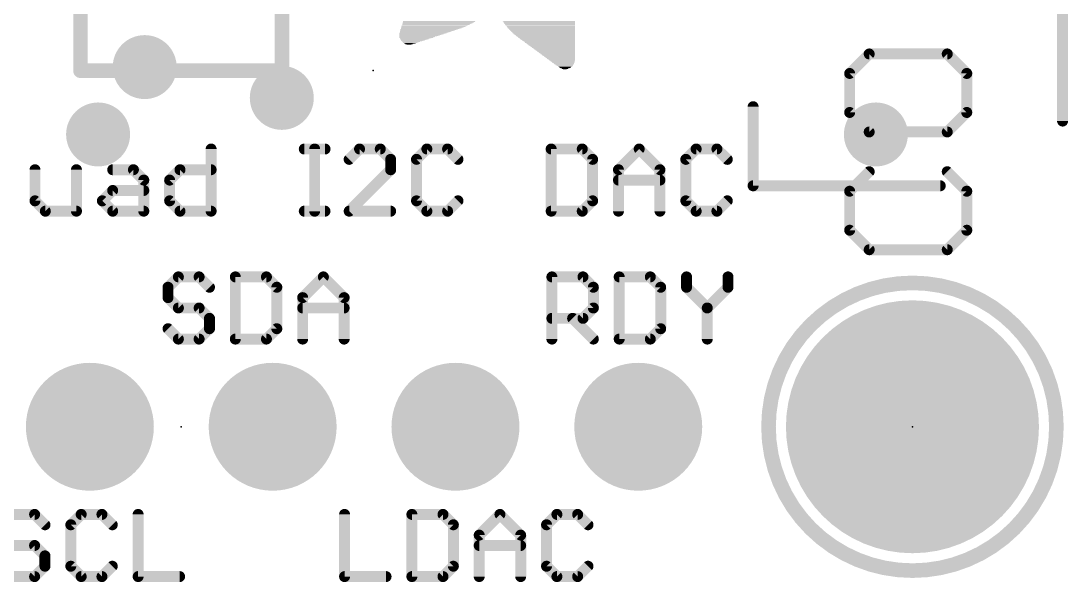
# Model space of a CAD drawing. Extents: x 0.4 to 25, y 0.4 to 17.4.
# Drawn here: x 10.47 to 25.02, y 0.38 to 8.18 of the extents above; entities that cross this region are included whole.
import ezdxf

# ---------------------------------------------------------------- set-up
doc = ezdxf.new("R2010")
doc.units = 0
for name, color, linetype in [('17', 110, 'CONTINUOUS'), ('18', 110, 'CONTINUOUS'), ('21', 40, 'CONTINUOUS'), ('23', 40, 'CONTINUOUS'), ('25', 253, 'CONTINUOUS')]:
    doc.layers.add(name, color=color, linetype=linetype)

# ---------------------------------------------------------------- blocks, each defined once
blk = doc.blocks.new('ROUNDP')
at = {"const_width": 0.5}
blk.add_lwpolyline([(0, -0.25, 1), (0, 0.25, 1), (0, -0.25)], format="xyb", dxfattribs=at)
blk = doc.blocks.new('RECT')
blk.add_solid([(-0.5, -0.5), (0.5, -0.5), (-0.5, 0.5), (0.5, 0.5)])
blk = doc.blocks.new('ROUNDV')
at = {"const_width": 0.5}
blk.add_lwpolyline([(0, -0.25, 1), (0, 0.25, 1), (0, -0.25)], format="xyb", dxfattribs=at)

msp = doc.modelspace()

# ---------------------------------------------------------------- linework, layer by layer
at = {"layer": '21'}
for points, const_width in [([(24.946, 6.79), (24.946, 10.99)], 0.1524), ([(11.3, 7.49), (11.3, 10.29)], 0.2032), ([(14.1, 10.29), (14.1, 7.49)], 0.2032), ([(14.1, 7.49), (11.3, 7.49)], 0.2032), ([(20.646, 5.89), (20.646, 6.99)], 0.1524), ([(13.1148, 6.4015), (13.1148, 5.5372)], 0.1524), ([(14.4096, 6.4015), (14.6977, 6.4015)], 0.1524), ([(14.5537, 5.5372), (14.5537, 6.4015)], 0.1524), ([(15.1773, 6.4015), (15.0333, 6.2575)], 0.1524), ([(15.4654, 6.4015), (15.1773, 6.4015)], 0.1524), ([(15.6095, 6.2575), (15.4654, 6.4015)], 0.1524), ([(16.1129, 6.4015), (15.9688, 6.2575)], 0.1524), ([(16.401, 6.4015), (16.1129, 6.4015)], 0.1524), ([(16.545, 6.2575), (16.401, 6.4015)], 0.1524), ([(17.8398, 6.4015), (17.8398, 5.5372)], 0.1524), ([(18.272, 6.4015), (17.8398, 6.4015)], 0.1524), ([(18.4161, 6.2575), (18.272, 6.4015)], 0.1524), ([(18.7753, 6.1134), (19.0635, 6.4015)], 0.1524), ([(19.0635, 6.4015), (19.3516, 6.1134)], 0.1524), ([(19.8549, 6.4015), (19.7109, 6.2575)], 0.1524), ([(20.143, 6.4015), (19.8549, 6.4015)], 0.1524), ([(20.2871, 6.2575), (20.143, 6.4015)], 0.1524), ([(15.6095, 6.1134), (15.6095, 6.2575)], 0.1524), ([(15.9688, 6.2575), (15.9688, 5.6813)], 0.1524), ([(18.4161, 5.6813), (18.4161, 6.2575)], 0.1524), ([(19.7109, 6.2575), (19.7109, 5.6813)], 0.1524), ([(10.6675, 6.1134), (10.6675, 5.6813)], 0.1524), ([(11.2437, 5.5372), (11.2437, 6.1134)], 0.1524), ([(11.7471, 6.1134), (12.0352, 6.1134)], 0.1524), ([(12.0352, 6.1134), (12.1793, 5.9694)], 0.1524), ([(12.5386, 5.9694), (12.6826, 6.1134)], 0.1524), ([(12.6826, 6.1134), (13.1148, 6.1134)], 0.1524), ([(15.0333, 5.5372), (15.6095, 6.1134)], 0.1524), ([(18.7753, 5.5372), (18.7753, 6.1134)], 0.1524), ([(19.3516, 6.1134), (19.3516, 5.5372)], 0.1524), ([(12.1793, 5.9694), (12.1793, 5.5372)], 0.1524), ([(12.5386, 5.6813), (12.5386, 5.9694)], 0.1524), ([(18.7753, 5.9694), (19.3516, 5.9694)], 0.1524), ([(23.246, 5.89), (20.646, 5.89)], 0.1524), ([(11.603, 5.6813), (11.7471, 5.8253)], 0.1524), ([(11.7471, 5.8253), (12.1793, 5.8253)], 0.1524), ([(10.6675, 5.6813), (10.8116, 5.5372)], 0.1524), ([(11.7471, 5.5372), (11.603, 5.6813)], 0.1524), ([(12.6826, 5.5372), (12.5386, 5.6813)], 0.1524), ([(15.9688, 5.6813), (16.1129, 5.5372)], 0.1524), ([(16.401, 5.5372), (16.545, 5.6813)], 0.1524), ([(18.272, 5.5372), (18.4161, 5.6813)], 0.1524), ([(19.7109, 5.6813), (19.8549, 5.5372)], 0.1524), ([(20.143, 5.5372), (20.2871, 5.6813)], 0.1524), ([(10.8116, 5.5372), (11.2437, 5.5372)], 0.1524), ([(12.1793, 5.5372), (11.7471, 5.5372)], 0.1524), ([(13.1148, 5.5372), (12.6826, 5.5372)], 0.1524), ([(14.4096, 5.5372), (14.6977, 5.5372)], 0.1524), ([(15.6095, 5.5372), (15.0333, 5.5372)], 0.1524), ([(16.1129, 5.5372), (16.401, 5.5372)], 0.1524), ([(17.8398, 5.5372), (18.272, 5.5372)], 0.1524), ([(19.8549, 5.5372), (20.143, 5.5372)], 0.1524), ([(12.66, 4.6235), (12.5159, 4.4795)], 0.1524), ([(12.9481, 4.6235), (12.66, 4.6235)], 0.1524), ([(13.0921, 4.4795), (12.9481, 4.6235)], 0.1524), ([(13.4514, 4.6235), (13.4514, 3.7592)], 0.1524), ([(13.8836, 4.6235), (13.4514, 4.6235)], 0.1524), ([(14.0277, 4.4795), (13.8836, 4.6235)], 0.1524), ([(14.387, 4.3354), (14.6751, 4.6235)], 0.1524), ([(14.6751, 4.6235), (14.9632, 4.3354)], 0.1524), ([(17.8499, 3.7592), (17.8499, 4.6235)], 0.1524), ([(17.8499, 4.6235), (18.2821, 4.6235)], 0.1524), ([(18.2821, 4.6235), (18.4261, 4.4795)], 0.1524), ([(18.7854, 4.6235), (18.7854, 3.7592)], 0.1524), ([(19.2176, 4.6235), (18.7854, 4.6235)], 0.1524), ([(19.3617, 4.4795), (19.2176, 4.6235)], 0.1524), ([(19.721, 4.6235), (19.721, 4.4795)], 0.1524), ([(20.2972, 4.4795), (20.2972, 4.6235)], 0.1524), ([(12.5159, 4.4795), (12.5159, 4.3354)], 0.1524), ([(14.0277, 3.9033), (14.0277, 4.4795)], 0.1524), ([(18.4261, 4.4795), (18.4261, 4.1914)], 0.1524), ([(19.3617, 3.9033), (19.3617, 4.4795)], 0.1524), ([(19.721, 4.4795), (20.0091, 4.1914)], 0.1524), ([(20.0091, 4.1914), (20.2972, 4.4795)], 0.1524), ([(12.5159, 4.3354), (12.66, 4.1914)], 0.1524), ([(14.387, 3.7592), (14.387, 4.3354)], 0.1524), ([(14.9632, 4.3354), (14.9632, 3.7592)], 0.1524), ([(12.66, 4.1914), (12.9481, 4.1914)], 0.1524), ([(12.9481, 4.1914), (13.0921, 4.0473)], 0.1524), ([(14.387, 4.1914), (14.9632, 4.1914)], 0.1524), ([(18.4261, 4.1914), (18.2821, 4.0473)], 0.1524), ([(20.0091, 4.1914), (20.0091, 3.7592)], 0.1524), ([(13.0921, 4.0473), (13.0921, 3.9033)], 0.1524), ([(18.2821, 4.0473), (17.8499, 4.0473)], 0.1524), ([(18.138, 4.0473), (18.4261, 3.7592)], 0.1524), ([(12.66, 3.7592), (12.5159, 3.9033)], 0.1524), ([(13.0921, 3.9033), (12.9481, 3.7592)], 0.1524), ([(13.8836, 3.7592), (14.0277, 3.9033)], 0.1524), ([(19.2176, 3.7592), (19.3617, 3.9033)], 0.1524), ([(12.9481, 3.7592), (12.66, 3.7592)], 0.1524), ([(13.4514, 3.7592), (13.8836, 3.7592)], 0.1524), ([(18.7854, 3.7592), (19.2176, 3.7592)], 0.1524), ([(10.6621, 1.3215), (10.374, 1.3215)], 0.1524), ([(10.8061, 1.1775), (10.6621, 1.3215)], 0.1524), ([(11.3095, 1.3215), (11.1654, 1.1775)], 0.1524), ([(11.5976, 1.3215), (11.3095, 1.3215)], 0.1524), ([(11.7417, 1.1775), (11.5976, 1.3215)], 0.1524), ([(12.101, 1.3215), (12.101, 0.4572)], 0.1524), ([(14.9692, 1.3215), (14.9692, 0.4572)], 0.1524), ([(15.9047, 1.3215), (15.9047, 0.4572)], 0.1524), ([(16.3369, 1.3215), (15.9047, 1.3215)], 0.1524), ([(16.4809, 1.1775), (16.3369, 1.3215)], 0.1524), ([(16.8402, 1.0334), (17.1283, 1.3215)], 0.1524), ([(17.1283, 1.3215), (17.4164, 1.0334)], 0.1524), ([(17.9198, 1.3215), (17.7757, 1.1775)], 0.1524), ([(18.2079, 1.3215), (17.9198, 1.3215)], 0.1524), ([(18.3519, 1.1775), (18.2079, 1.3215)], 0.1524), ([(11.1654, 1.1775), (11.1654, 0.6013)], 0.1524), ([(16.4809, 0.6013), (16.4809, 1.1775)], 0.1524), ([(17.7757, 1.1775), (17.7757, 0.6013)], 0.1524), ([(16.8402, 0.4572), (16.8402, 1.0334)], 0.1524), ([(17.4164, 1.0334), (17.4164, 0.4572)], 0.1524), ([(10.374, 0.8894), (10.6621, 0.8894)], 0.1524), ([(10.6621, 0.8894), (10.8061, 0.7453)], 0.1524), ([(16.8402, 0.8894), (17.4164, 0.8894)], 0.1524), ([(10.8061, 0.7453), (10.8061, 0.6013)], 0.1524), ([(10.8061, 0.6013), (10.6621, 0.4572)], 0.1524), ([(11.1654, 0.6013), (11.3095, 0.4572)], 0.1524), ([(11.5976, 0.4572), (11.7417, 0.6013)], 0.1524), ([(16.3369, 0.4572), (16.4809, 0.6013)], 0.1524), ([(17.7757, 0.6013), (17.9198, 0.4572)], 0.1524), ([(18.2079, 0.4572), (18.3519, 0.6013)], 0.1524), ([(10.6621, 0.4572), (10.374, 0.4572)], 0.1524), ([(11.3095, 0.4572), (11.5976, 0.4572)], 0.1524), ([(12.101, 0.4572), (12.6772, 0.4572)], 0.1524), ([(14.9692, 0.4572), (15.5454, 0.4572)], 0.1524), ([(15.9047, 0.4572), (16.3369, 0.4572)], 0.1524), ([(17.9198, 0.4572), (18.2079, 0.4572)], 0.1524)]:
    msp.add_lwpolyline(points, dxfattribs=dict(at, const_width=const_width))
for points, const_width in [([(11.3, 7.5408, 1), (11.3, 7.4392)], 0.1016), ([(14.1, 7.4392, 1), (14.1, 7.5408)], 0.1016), ([(11.2492, 7.49, 1), (11.3508, 7.49)], 0.1016), ([(14.0492, 7.49, 1), (14.1508, 7.49)], 0.1016), ([(20.6841, 6.99, 1), (20.6079, 6.99)], 0.0762), ([(24.9079, 6.79, 1), (24.9841, 6.79)], 0.0762), ([(13.1529, 6.4015, 1), (13.0767, 6.4015)], 0.0762), ([(14.4096, 6.4396, 1), (14.4096, 6.3634)], 0.0762), ([(14.5918, 6.4015, 1), (14.5156, 6.4015)], 0.0762), ([(14.6977, 6.3634, 1), (14.6977, 6.4396)], 0.0762), ([(15.1773, 6.4396, 1), (15.1773, 6.3634)], 0.0762), ([(15.2043, 6.3746, 1), (15.1504, 6.4285)], 0.0762), ([(15.4924, 6.4285, 1), (15.4385, 6.3746)], 0.0762), ([(15.4654, 6.3634, 1), (15.4654, 6.4396)], 0.0762), ([(16.1129, 6.4396, 1), (16.1129, 6.3634)], 0.0762), ([(16.1398, 6.3746, 1), (16.0859, 6.4285)], 0.0762), ([(16.4279, 6.4285, 1), (16.374, 6.3746)], 0.0762), ([(16.401, 6.3634, 1), (16.401, 6.4396)], 0.0762), ([(17.8779, 6.4015, 1), (17.8017, 6.4015)], 0.0762), ([(17.8398, 6.4396, 1), (17.8398, 6.3634)], 0.0762), ([(18.2989, 6.4285, 1), (18.2451, 6.3746)], 0.0762), ([(18.272, 6.3634, 1), (18.272, 6.4396)], 0.0762), ([(19.0904, 6.4285, 1), (19.0365, 6.3746)], 0.0762), ([(19.0904, 6.3746, 1), (19.0365, 6.4285)], 0.0762), ([(19.8549, 6.4396, 1), (19.8549, 6.3634)], 0.0762), ([(19.8819, 6.3746, 1), (19.828, 6.4285)], 0.0762), ([(20.17, 6.4285, 1), (20.1161, 6.3746)], 0.0762), ([(20.143, 6.3634, 1), (20.143, 6.4396)], 0.0762), ([(15.0063, 6.2844, 1), (15.0602, 6.2305)], 0.0762), ([(15.6476, 6.2575, 1), (15.5714, 6.2575)], 0.0762), ([(15.5826, 6.2305, 1), (15.6364, 6.2844)], 0.0762), ([(16.0069, 6.2575, 1), (15.9307, 6.2575)], 0.0762), ([(15.9419, 6.2844, 1), (15.9957, 6.2305)], 0.0762), ([(16.5181, 6.2305, 1), (16.572, 6.2844)], 0.0762), ([(18.4542, 6.2575, 1), (18.378, 6.2575)], 0.0762), ([(18.3891, 6.2305, 1), (18.443, 6.2844)], 0.0762), ([(19.6839, 6.2844, 1), (19.7378, 6.2305)], 0.0762), ([(19.749, 6.2575, 1), (19.6728, 6.2575)], 0.0762), ([(20.2602, 6.2305, 1), (20.314, 6.2844)], 0.0762), ([(10.7056, 6.1134, 1), (10.6294, 6.1134)], 0.0762), ([(11.2818, 6.1134, 1), (11.2056, 6.1134)], 0.0762), ([(11.7471, 6.1515, 1), (11.7471, 6.0753)], 0.0762), ([(12.0622, 6.1404, 1), (12.0083, 6.0865)], 0.0762), ([(12.0352, 6.0753, 1), (12.0352, 6.1515)], 0.0762), ([(12.6826, 6.1515, 1), (12.6826, 6.0753)], 0.0762), ([(12.7096, 6.0865, 1), (12.6557, 6.1404)], 0.0762), ([(13.1148, 6.0753, 1), (13.1148, 6.1515)], 0.0762), ([(15.5714, 6.1134, 1), (15.6476, 6.1134)], 0.0762), ([(15.6364, 6.0865, 1), (15.5826, 6.1404)], 0.0762), ([(18.8134, 6.1134, 1), (18.7372, 6.1134)], 0.0762), ([(18.7484, 6.1404, 1), (18.8023, 6.0865)], 0.0762), ([(19.3897, 6.1134, 1), (19.3135, 6.1134)], 0.0762), ([(19.3246, 6.0865, 1), (19.3785, 6.1404)], 0.0762), ([(12.2174, 5.9694, 1), (12.1412, 5.9694)], 0.0762), ([(12.1523, 5.9424, 1), (12.2062, 5.9963)], 0.0762), ([(12.5116, 5.9963, 1), (12.5655, 5.9424)], 0.0762), ([(12.5767, 5.9694, 1), (12.5005, 5.9694)], 0.0762), ([(18.7753, 6.0075, 1), (18.7753, 5.9313)], 0.0762), ([(19.3516, 5.9313, 1), (19.3516, 6.0075)], 0.0762), ([(20.646, 5.9281, 1), (20.646, 5.8519)], 0.0762), ([(23.246, 5.8519, 1), (23.246, 5.9281)], 0.0762), ([(11.7471, 5.8634, 1), (11.7471, 5.7872)], 0.0762), ([(11.774, 5.7984, 1), (11.7202, 5.8523)], 0.0762), ([(12.1793, 5.7872, 1), (12.1793, 5.8634)], 0.0762), ([(20.6079, 5.89, 1), (20.6841, 5.89)], 0.0762), ([(10.6945, 5.7082, 1), (10.6406, 5.6543)], 0.0762), ([(10.6294, 5.6813, 1), (10.7056, 5.6813)], 0.0762), ([(11.63, 5.7082, 1), (11.5761, 5.6543)], 0.0762), ([(11.5761, 5.7082, 1), (11.63, 5.6543)], 0.0762), ([(12.5655, 5.7082, 1), (12.5116, 5.6543)], 0.0762), ([(12.5005, 5.6813, 1), (12.5767, 5.6813)], 0.0762), ([(15.9957, 5.7082, 1), (15.9419, 5.6543)], 0.0762), ([(15.9307, 5.6813, 1), (16.0069, 5.6813)], 0.0762), ([(16.572, 5.6543, 1), (16.5181, 5.7082)], 0.0762), ([(18.378, 5.6813, 1), (18.4542, 5.6813)], 0.0762), ([(18.443, 5.6543, 1), (18.3891, 5.7082)], 0.0762), ([(19.7378, 5.7082, 1), (19.6839, 5.6543)], 0.0762), ([(19.6728, 5.6813, 1), (19.749, 5.6813)], 0.0762), ([(20.314, 5.6543, 1), (20.2602, 5.7082)], 0.0762), ([(10.8116, 5.5753, 1), (10.8116, 5.4991)], 0.0762), ([(10.7846, 5.5103, 1), (10.8385, 5.5641)], 0.0762), ([(11.2056, 5.5372, 1), (11.2818, 5.5372)], 0.0762), ([(11.2437, 5.4991, 1), (11.2437, 5.5753)], 0.0762), ([(11.7471, 5.5753, 1), (11.7471, 5.4991)], 0.0762), ([(11.7202, 5.5103, 1), (11.774, 5.5641)], 0.0762), ([(12.1412, 5.5372, 1), (12.2174, 5.5372)], 0.0762), ([(12.1793, 5.4991, 1), (12.1793, 5.5753)], 0.0762), ([(12.6826, 5.5753, 1), (12.6826, 5.4991)], 0.0762), ([(12.6557, 5.5103, 1), (12.7096, 5.5641)], 0.0762), ([(13.0767, 5.5372, 1), (13.1529, 5.5372)], 0.0762), ([(13.1148, 5.4991, 1), (13.1148, 5.5753)], 0.0762), ([(14.4096, 5.5753, 1), (14.4096, 5.4991)], 0.0762), ([(14.5156, 5.5372, 1), (14.5918, 5.5372)], 0.0762), ([(14.6977, 5.4991, 1), (14.6977, 5.5753)], 0.0762), ([(15.0333, 5.5753, 1), (15.0333, 5.4991)], 0.0762), ([(15.0063, 5.5641, 1), (15.0602, 5.5103)], 0.0762), ([(15.6095, 5.4991, 1), (15.6095, 5.5753)], 0.0762), ([(16.1129, 5.5753, 1), (16.1129, 5.4991)], 0.0762), ([(16.0859, 5.5103, 1), (16.1398, 5.5641)], 0.0762), ([(16.374, 5.5641, 1), (16.4279, 5.5103)], 0.0762), ([(16.401, 5.4991, 1), (16.401, 5.5753)], 0.0762), ([(17.8398, 5.5753, 1), (17.8398, 5.4991)], 0.0762), ([(17.8017, 5.5372, 1), (17.8779, 5.5372)], 0.0762), ([(18.2451, 5.5641, 1), (18.2989, 5.5103)], 0.0762), ([(18.272, 5.4991, 1), (18.272, 5.5753)], 0.0762), ([(18.7372, 5.5372, 1), (18.8134, 5.5372)], 0.0762), ([(19.3135, 5.5372, 1), (19.3897, 5.5372)], 0.0762), ([(19.8549, 5.5753, 1), (19.8549, 5.4991)], 0.0762), ([(19.828, 5.5103, 1), (19.8819, 5.5641)], 0.0762), ([(20.1161, 5.5641, 1), (20.17, 5.5103)], 0.0762), ([(20.143, 5.4991, 1), (20.143, 5.5753)], 0.0762), ([(12.66, 4.6616, 1), (12.66, 4.5854)], 0.0762), ([(12.6869, 4.5966, 1), (12.633, 4.6505)], 0.0762), ([(12.975, 4.6505, 1), (12.9211, 4.5966)], 0.0762), ([(12.9481, 4.5854, 1), (12.9481, 4.6616)], 0.0762), ([(13.4895, 4.6235, 1), (13.4133, 4.6235)], 0.0762), ([(13.4514, 4.6616, 1), (13.4514, 4.5854)], 0.0762), ([(13.9106, 4.6505, 1), (13.8567, 4.5966)], 0.0762), ([(13.8836, 4.5854, 1), (13.8836, 4.6616)], 0.0762), ([(14.702, 4.6505, 1), (14.6481, 4.5966)], 0.0762), ([(14.702, 4.5966, 1), (14.6481, 4.6505)], 0.0762), ([(17.888, 4.6235, 1), (17.8118, 4.6235)], 0.0762), ([(17.8499, 4.6616, 1), (17.8499, 4.5854)], 0.0762), ([(18.309, 4.6505, 1), (18.2551, 4.5966)], 0.0762), ([(18.2821, 4.5854, 1), (18.2821, 4.6616)], 0.0762), ([(18.8235, 4.6235, 1), (18.7473, 4.6235)], 0.0762), ([(18.7854, 4.6616, 1), (18.7854, 4.5854)], 0.0762), ([(19.2446, 4.6505, 1), (19.1907, 4.5966)], 0.0762), ([(19.2176, 4.5854, 1), (19.2176, 4.6616)], 0.0762), ([(19.7591, 4.6235, 1), (19.6829, 4.6235)], 0.0762), ([(20.3353, 4.6235, 1), (20.2591, 4.6235)], 0.0762), ([(12.554, 4.4795, 1), (12.4778, 4.4795)], 0.0762), ([(12.489, 4.5064, 1), (12.5429, 4.4525)], 0.0762), ([(13.0652, 4.4525, 1), (13.1191, 4.5064)], 0.0762), ([(14.0658, 4.4795, 1), (13.9896, 4.4795)], 0.0762), ([(14.0007, 4.4525, 1), (14.0546, 4.5064)], 0.0762), ([(18.4642, 4.4795, 1), (18.388, 4.4795)], 0.0762), ([(18.3992, 4.4525, 1), (18.4531, 4.5064)], 0.0762), ([(19.3998, 4.4795, 1), (19.3236, 4.4795)], 0.0762), ([(19.3347, 4.4525, 1), (19.3886, 4.5064)], 0.0762), ([(19.7479, 4.5064, 1), (19.694, 4.4525)], 0.0762), ([(19.6829, 4.4795, 1), (19.7591, 4.4795)], 0.0762), ([(20.2591, 4.4795, 1), (20.3353, 4.4795)], 0.0762), ([(20.3241, 4.4525, 1), (20.2702, 4.5064)], 0.0762), ([(22.86, 0.54, 1), (22.86, 4.54, 1), (22.86, 0.54)], 0.2032), ([(12.5429, 4.3624, 1), (12.489, 4.3085)], 0.0762), ([(12.4778, 4.3354, 1), (12.554, 4.3354)], 0.0762), ([(14.36, 4.3624, 1), (14.4139, 4.3085)], 0.0762), ([(14.4251, 4.3354, 1), (14.3489, 4.3354)], 0.0762), ([(15.0013, 4.3354, 1), (14.9251, 4.3354)], 0.0762), ([(14.9362, 4.3085, 1), (14.9901, 4.3624)], 0.0762), ([(12.66, 4.2295, 1), (12.66, 4.1533)], 0.0762), ([(12.633, 4.1644, 1), (12.6869, 4.2183)], 0.0762), ([(12.975, 4.2183, 1), (12.9211, 4.1644)], 0.0762), ([(12.9481, 4.1533, 1), (12.9481, 4.2295)], 0.0762), ([(14.387, 4.2295, 1), (14.387, 4.1533)], 0.0762), ([(14.9632, 4.1533, 1), (14.9632, 4.2295)], 0.0762), ([(18.388, 4.1914, 1), (18.4642, 4.1914)], 0.0762), ([(18.4531, 4.1644, 1), (18.3992, 4.2183)], 0.0762), ([(19.9821, 4.2183, 1), (20.036, 4.1644)], 0.0762), ([(20.0472, 4.1914, 1), (19.971, 4.1914)], 0.0762), ([(19.9821, 4.1644, 1), (20.036, 4.2183)], 0.0762), ([(13.1302, 4.0473, 1), (13.054, 4.0473)], 0.0762), ([(13.0652, 4.0204, 1), (13.1191, 4.0743)], 0.0762), ([(17.8499, 4.0854, 1), (17.8499, 4.0092)], 0.0762), ([(18.165, 4.0743, 1), (18.1111, 4.0204)], 0.0762), ([(18.2551, 4.0743, 1), (18.309, 4.0204)], 0.0762), ([(18.2821, 4.0092, 1), (18.2821, 4.0854)], 0.0762), ([(12.5429, 3.9302, 1), (12.489, 3.8763)], 0.0762), ([(13.054, 3.9033, 1), (13.1302, 3.9033)], 0.0762), ([(13.1191, 3.8763, 1), (13.0652, 3.9302)], 0.0762), ([(13.9896, 3.9033, 1), (14.0658, 3.9033)], 0.0762), ([(14.0546, 3.8763, 1), (14.0007, 3.9302)], 0.0762), ([(19.3236, 3.9033, 1), (19.3998, 3.9033)], 0.0762), ([(19.3886, 3.8763, 1), (19.3347, 3.9302)], 0.0762), ([(12.66, 3.7973, 1), (12.66, 3.7211)], 0.0762), ([(12.633, 3.7323, 1), (12.6869, 3.7861)], 0.0762), ([(12.9211, 3.7861, 1), (12.975, 3.7323)], 0.0762), ([(12.9481, 3.7211, 1), (12.9481, 3.7973)], 0.0762), ([(13.4514, 3.7973, 1), (13.4514, 3.7211)], 0.0762), ([(13.4133, 3.7592, 1), (13.4895, 3.7592)], 0.0762), ([(13.8567, 3.7861, 1), (13.9106, 3.7323)], 0.0762), ([(13.8836, 3.7211, 1), (13.8836, 3.7973)], 0.0762), ([(14.3489, 3.7592, 1), (14.4251, 3.7592)], 0.0762), ([(14.9251, 3.7592, 1), (15.0013, 3.7592)], 0.0762), ([(17.8118, 3.7592, 1), (17.888, 3.7592)], 0.0762), ([(18.3992, 3.7323, 1), (18.4531, 3.7861)], 0.0762), ([(18.7854, 3.7973, 1), (18.7854, 3.7211)], 0.0762), ([(18.7473, 3.7592, 1), (18.8235, 3.7592)], 0.0762), ([(19.1907, 3.7861, 1), (19.2446, 3.7323)], 0.0762), ([(19.2176, 3.7211, 1), (19.2176, 3.7973)], 0.0762), ([(19.971, 3.7592, 1), (20.0472, 3.7592)], 0.0762), ([(10.689, 1.3485, 1), (10.6351, 1.2946)], 0.0762), ([(10.6621, 1.2834, 1), (10.6621, 1.3596)], 0.0762), ([(11.3095, 1.3596, 1), (11.3095, 1.2834)], 0.0762), ([(11.3364, 1.2946, 1), (11.2826, 1.3485)], 0.0762), ([(11.6246, 1.3485, 1), (11.5707, 1.2946)], 0.0762), ([(11.5976, 1.2834, 1), (11.5976, 1.3596)], 0.0762), ([(12.1391, 1.3215, 1), (12.0629, 1.3215)], 0.0762), ([(15.0073, 1.3215, 1), (14.9311, 1.3215)], 0.0762), ([(15.9428, 1.3215, 1), (15.8666, 1.3215)], 0.0762), ([(15.9047, 1.3596, 1), (15.9047, 1.2834)], 0.0762), ([(16.3638, 1.3485, 1), (16.3099, 1.2946)], 0.0762), ([(16.3369, 1.2834, 1), (16.3369, 1.3596)], 0.0762), ([(17.1553, 1.3485, 1), (17.1014, 1.2946)], 0.0762), ([(17.1553, 1.2946, 1), (17.1014, 1.3485)], 0.0762), ([(17.9198, 1.3596, 1), (17.9198, 1.2834)], 0.0762), ([(17.9467, 1.2946, 1), (17.8928, 1.3485)], 0.0762), ([(18.2348, 1.3485, 1), (18.1809, 1.2946)], 0.0762), ([(18.2079, 1.2834, 1), (18.2079, 1.3596)], 0.0762), ([(10.7792, 1.1505, 1), (10.8331, 1.2044)], 0.0762), ([(11.2035, 1.1775, 1), (11.1273, 1.1775)], 0.0762), ([(11.1385, 1.2044, 1), (11.1924, 1.1505)], 0.0762), ([(11.7147, 1.1505, 1), (11.7686, 1.2044)], 0.0762), ([(16.519, 1.1775, 1), (16.4428, 1.1775)], 0.0762), ([(16.454, 1.1505, 1), (16.5078, 1.2044)], 0.0762), ([(17.8138, 1.1775, 1), (17.7376, 1.1775)], 0.0762), ([(17.7488, 1.2044, 1), (17.8027, 1.1505)], 0.0762), ([(18.325, 1.1505, 1), (18.3789, 1.2044)], 0.0762), ([(16.8783, 1.0334, 1), (16.8021, 1.0334)], 0.0762), ([(16.8133, 1.0604, 1), (16.8671, 1.0065)], 0.0762), ([(17.4545, 1.0334, 1), (17.3783, 1.0334)], 0.0762), ([(17.3895, 1.0065, 1), (17.4434, 1.0604)], 0.0762), ([(10.689, 0.9163, 1), (10.6351, 0.8624)], 0.0762), ([(10.6621, 0.8513, 1), (10.6621, 0.9275)], 0.0762), ([(16.8402, 0.9275, 1), (16.8402, 0.8513)], 0.0762), ([(17.4164, 0.8513, 1), (17.4164, 0.9275)], 0.0762), ([(10.8442, 0.7453, 1), (10.768, 0.7453)], 0.0762), ([(10.7792, 0.7184, 1), (10.8331, 0.7723)], 0.0762), ([(10.768, 0.6013, 1), (10.8442, 0.6013)], 0.0762), ([(10.8331, 0.5743, 1), (10.7792, 0.6282)], 0.0762), ([(11.1924, 0.6282, 1), (11.1385, 0.5743)], 0.0762), ([(11.1273, 0.6013, 1), (11.2035, 0.6013)], 0.0762), ([(11.7686, 0.5743, 1), (11.7147, 0.6282)], 0.0762), ([(16.4428, 0.6013, 1), (16.519, 0.6013)], 0.0762), ([(16.5078, 0.5743, 1), (16.454, 0.6282)], 0.0762), ([(17.8027, 0.6282, 1), (17.7488, 0.5743)], 0.0762), ([(17.7376, 0.6013, 1), (17.8138, 0.6013)], 0.0762), ([(18.3789, 0.5743, 1), (18.325, 0.6282)], 0.0762), ([(10.6351, 0.4841, 1), (10.689, 0.4303)], 0.0762), ([(10.6621, 0.4191, 1), (10.6621, 0.4953)], 0.0762), ([(11.3095, 0.4953, 1), (11.3095, 0.4191)], 0.0762), ([(11.2826, 0.4303, 1), (11.3364, 0.4841)], 0.0762), ([(11.5707, 0.4841, 1), (11.6246, 0.4303)], 0.0762), ([(11.5976, 0.4191, 1), (11.5976, 0.4953)], 0.0762), ([(12.101, 0.4953, 1), (12.101, 0.4191)], 0.0762), ([(12.0629, 0.4572, 1), (12.1391, 0.4572)], 0.0762), ([(12.6772, 0.4191, 1), (12.6772, 0.4953)], 0.0762), ([(14.9692, 0.4953, 1), (14.9692, 0.4191)], 0.0762), ([(14.9311, 0.4572, 1), (15.0073, 0.4572)], 0.0762), ([(15.5454, 0.4191, 1), (15.5454, 0.4953)], 0.0762), ([(15.9047, 0.4953, 1), (15.9047, 0.4191)], 0.0762), ([(15.8666, 0.4572, 1), (15.9428, 0.4572)], 0.0762), ([(16.3099, 0.4841, 1), (16.3638, 0.4303)], 0.0762), ([(16.3369, 0.4191, 1), (16.3369, 0.4953)], 0.0762), ([(16.8021, 0.4572, 1), (16.8783, 0.4572)], 0.0762), ([(17.3783, 0.4572, 1), (17.4545, 0.4572)], 0.0762), ([(17.9198, 0.4953, 1), (17.9198, 0.4191)], 0.0762), ([(17.8928, 0.4303, 1), (17.9467, 0.4841)], 0.0762), ([(18.1809, 0.4841, 1), (18.2348, 0.4303)], 0.0762), ([(18.2079, 0.4191, 1), (18.2079, 0.4953)], 0.0762)]:
    msp.add_lwpolyline(points, format="xyb", dxfattribs=dict(at, const_width=const_width))
at = {"layer": '23'}
for p in [(15.367, 7.493), (12.7, 2.54), (22.86, 2.54)]:
    msp.add_point(p, dxfattribs=at)
at = {"layer": '25', "const_width": 0.1524}
for points in [[(22.259, 7.723), (21.9878, 7.4519)], [(23.3436, 7.723), (22.259, 7.723)], [(23.6148, 7.4519), (23.3436, 7.723)], [(21.9878, 7.4519), (21.9878, 6.9095)], [(23.6148, 6.9095), (23.6148, 7.4519)], [(21.9878, 6.9095), (22.259, 6.6384)], [(23.3436, 6.6384), (23.6148, 6.9095)], [(22.259, 6.6384), (23.3436, 6.6384)], [(22.259, 6.0859), (21.9878, 5.8147)], [(23.6148, 5.8147), (23.3436, 6.0859)], [(21.9878, 5.8147), (21.9878, 5.2724)], [(23.6148, 5.2724), (23.6148, 5.8147)], [(21.9878, 5.2724), (22.259, 5.0012)], [(23.3436, 5.0012), (23.6148, 5.2724)], [(22.259, 5.0012), (23.3436, 5.0012)]]:
    msp.add_lwpolyline(points, dxfattribs=at)
at = {"layer": '25', "const_width": 0.0762}
for points in [[(22.259, 7.7611, 1), (22.259, 7.6849)], [(22.2859, 7.6961, 1), (22.232, 7.75)], [(23.3706, 7.75, 1), (23.3167, 7.6961)], [(23.3436, 7.6849, 1), (23.3436, 7.7611)], [(22.0259, 7.4519, 1), (21.9497, 7.4519)], [(21.9609, 7.4788, 1), (22.0148, 7.4249)], [(23.6529, 7.4519, 1), (23.5767, 7.4519)], [(23.5879, 7.4249, 1), (23.6417, 7.4788)], [(22.0148, 6.9365, 1), (21.9609, 6.8826)], [(23.6417, 6.8826, 1), (23.5879, 6.9365)], [(21.9497, 6.9095, 1), (22.0259, 6.9095)], [(23.5767, 6.9095, 1), (23.6529, 6.9095)], [(22.259, 6.6765, 1), (22.259, 6.6003)], [(22.232, 6.6114, 1), (22.2859, 6.6653)], [(23.3167, 6.6653, 1), (23.3706, 6.6114)], [(23.3436, 6.6003, 1), (23.3436, 6.6765)], [(22.2859, 6.0589, 1), (22.232, 6.1128)], [(23.3706, 6.1128, 1), (23.3167, 6.0589)], [(22.0259, 5.8147, 1), (21.9497, 5.8147)], [(21.9609, 5.8416, 1), (22.0148, 5.7878)], [(23.6529, 5.8147, 1), (23.5767, 5.8147)], [(23.5879, 5.7878, 1), (23.6417, 5.8416)], [(22.0148, 5.2993, 1), (21.9609, 5.2454)], [(21.9497, 5.2724, 1), (22.0259, 5.2724)], [(23.5767, 5.2724, 1), (23.6529, 5.2724)], [(23.6417, 5.2454, 1), (23.5879, 5.2993)], [(22.259, 5.0393, 1), (22.259, 4.9631)], [(22.232, 4.9743, 1), (22.2859, 5.0281)], [(23.3167, 5.0281, 1), (23.3706, 4.9743)], [(23.3436, 4.9631, 1), (23.3436, 5.0393)]]:
    msp.add_lwpolyline(points, format="xyb", dxfattribs=at)

# ---------------------------------------------------------------- block references
at = {"layer": '17', "xscale": 3.516, "yscale": 3.516}
msp.add_blockref('ROUNDP', (22.86, 2.54), dxfattribs=at)
msp.add_blockref('ROUNDP', (22.86, 2.54), dxfattribs=at)
at = {"layer": '17', "xscale": 1.778, "yscale": 1.778, "rotation": 90}
for p in [(11.43, 2.54), (11.43, 2.54), (13.97, 2.54), (13.97, 2.54), (16.51, 2.54), (16.51, 2.54), (19.05, 2.54), (19.05, 2.54)]:
    msp.add_blockref('ROUNDP', p, dxfattribs=at)
at = {"layer": '18', "xscale": 0.889, "yscale": 0.889}
for p in [(12.192, 7.5404), (12.192, 7.5404), (14.097, 7.112), (14.097, 7.112), (11.5443, 6.604), (11.5443, 6.604), (22.352, 6.604), (22.352, 6.604)]:
    msp.add_blockref('ROUNDV', p, dxfattribs=at)
at = {"layer": '21'}
for p, xscale, yscale in [((16.2687, 8.1598), 0.9842, 0.0063), ((16.256, 8.1471), 0.9588, 0.0063), ((16.2624, 8.1534), 0.9715, 0.0064), ((16.2845, 8.1788), 1.0033, 0.0064), ((16.2814, 8.1724), 0.997, 0.0063), ((16.2751, 8.1661), 0.9843, 0.0064), ((17.6689, 8.1788), 1.0033, 0.0064), ((17.6721, 8.1724), 0.9969, 0.0063), ((17.6721, 8.1661), 0.9969, 0.0064), ((17.6752, 8.1598), 0.9906, 0.0063), ((17.6784, 8.1534), 0.9842, 0.0064), ((17.6784, 8.1471), 0.9842, 0.0063), ((16.0496, 8.0074), 0.635, 0.0063), ((16.0401, 8.001), 0.616, 0.0064), ((16.0592, 8.0137), 0.6541, 0.0064), ((16.0909, 8.0328), 0.7048, 0.0063), ((16.0814, 8.0264), 0.6858, 0.0064), ((16.11, 8.0455), 0.7429, 0.0063), ((16.1005, 8.0391), 0.7239, 0.0064), ((16.0719, 8.0201), 0.6667, 0.0063), ((16.1417, 8.0645), 0.7938, 0.0064), ((16.1321, 8.0582), 0.7747, 0.0063), ((16.1227, 8.0518), 0.7557, 0.0064), ((16.1639, 8.0772), 0.8255, 0.0064), ((16.1544, 8.0709), 0.8064, 0.0063), ((16.1735, 8.0836), 0.8445, 0.0063), ((16.202, 8.1026), 0.889, 0.0064), ((16.1925, 8.0962), 0.87, 0.0063), ((16.1862, 8.0899), 0.8573, 0.0064), ((16.2243, 8.1217), 0.9207, 0.0063), ((16.2179, 8.1153), 0.908, 0.0064), ((16.2115, 8.109), 0.8953, 0.0063), ((16.2464, 8.1407), 0.9525, 0.0064), ((16.2401, 8.1343), 0.9398, 0.0063), ((16.2338, 8.128), 0.9271, 0.0064), ((17.6816, 8.1407), 0.9779, 0.0064), ((17.6848, 8.1343), 0.9715, 0.0063), ((17.6879, 8.128), 0.9652, 0.0064), ((17.6879, 8.1217), 0.9652, 0.0063), ((17.6911, 8.1153), 0.9588, 0.0064), ((17.6943, 8.109), 0.9525, 0.0063), ((17.6974, 8.1026), 0.9461, 0.0064), ((17.7006, 8.0962), 0.9398, 0.0063), ((17.7006, 8.0899), 0.9398, 0.0064), ((17.7038, 8.0836), 0.9334, 0.0063), ((17.7069, 8.0772), 0.9271, 0.0064), ((17.7102, 8.0709), 0.9207, 0.0063), ((17.7133, 8.0645), 0.9144, 0.0064), ((17.7165, 8.0582), 0.908, 0.0063), ((17.7197, 8.0518), 0.9017, 0.0064), ((17.7229, 8.0455), 0.8953, 0.0063), ((17.726, 8.0391), 0.889, 0.0064), ((17.7292, 8.0328), 0.8826, 0.0063), ((17.7324, 8.0264), 0.8763, 0.0064), ((17.7355, 8.0201), 0.8699, 0.0063), ((17.7387, 8.0137), 0.8636, 0.0064), ((17.7419, 8.0074), 0.8572, 0.0063), ((17.745, 8.001), 0.8509, 0.0064), ((16.0306, 7.9947), 0.5969, 0.0063), ((16.0115, 7.982), 0.5588, 0.0063), ((15.9988, 7.9756), 0.5334, 0.0064), ((15.9925, 7.9693), 0.5207, 0.0063), ((15.9798, 7.9629), 0.4953, 0.0064), ((15.9734, 7.9566), 0.4826, 0.0063), ((15.9639, 7.9502), 0.4636, 0.0064), ((16.0211, 7.9883), 0.5779, 0.0064), ((15.9576, 7.9439), 0.4381, 0.0063), ((15.9449, 7.9375), 0.4127, 0.0064), ((15.9322, 7.9248), 0.3747, 0.0064), ((15.9417, 7.9312), 0.3937, 0.0063), ((15.9163, 7.9121), 0.3302, 0.0064), ((15.9227, 7.9184), 0.3429, 0.0063), ((15.9068, 7.9058), 0.2985, 0.0063), ((15.9036, 7.8994), 0.2794, 0.0064), ((15.8941, 7.8931), 0.2477, 0.0063), ((15.8877, 7.8867), 0.2222, 0.0064), ((15.8814, 7.8803), 0.1969, 0.0063), ((15.8782, 7.874), 0.1651, 0.0064), ((15.8719, 7.8677), 0.1397, 0.0063), ((15.8655, 7.8613), 0.1016, 0.0064), ((15.8655, 7.855), 0.0635, 0.0063), ((17.7483, 7.9947), 0.8445, 0.0063), ((17.7546, 7.9883), 0.8318, 0.0064), ((17.7578, 7.982), 0.8255, 0.0063), ((17.761, 7.9756), 0.8191, 0.0064), ((17.7641, 7.9693), 0.8128, 0.0063), ((17.7705, 7.9629), 0.8001, 0.0064), ((17.7736, 7.9566), 0.7937, 0.0063), ((17.7768, 7.9502), 0.7874, 0.0064), ((17.7831, 7.9439), 0.7747, 0.0063), ((17.7864, 7.9375), 0.7683, 0.0064), ((17.7895, 7.9312), 0.762, 0.0063), ((17.7959, 7.9248), 0.7493, 0.0064), ((17.7991, 7.9184), 0.7429, 0.0063), ((17.8022, 7.9121), 0.7366, 0.0064), ((17.8086, 7.9058), 0.7239, 0.0063), ((17.8117, 7.8994), 0.7175, 0.0064), ((17.8181, 7.8931), 0.7048, 0.0063), ((17.8212, 7.8867), 0.6985, 0.0064), ((17.8245, 7.8803), 0.6921, 0.0063), ((17.8308, 7.874), 0.6794, 0.0064), ((17.834, 7.8677), 0.6731, 0.0063), ((17.8372, 7.8613), 0.6667, 0.0064), ((17.8435, 7.855), 0.654, 0.0063), ((17.8467, 7.8486), 0.6477, 0.0064), ((17.8498, 7.8422), 0.6413, 0.0063), ((17.8562, 7.8359), 0.6286, 0.0064), ((17.8593, 7.8296), 0.6223, 0.0063), ((17.8657, 7.8232), 0.6096, 0.0064), ((17.8689, 7.8169), 0.6032, 0.0063), ((17.8721, 7.8105), 0.5969, 0.0064), ((17.8784, 7.8042), 0.5842, 0.0063), ((17.8816, 7.7978), 0.5778, 0.0064), ((17.8848, 7.7915), 0.5715, 0.0063), ((17.8911, 7.7851), 0.5588, 0.0064), ((17.8943, 7.7788), 0.5524, 0.0063), ((17.8974, 7.7724), 0.5461, 0.0064), ((17.9038, 7.7661), 0.5334, 0.0063), ((17.907, 7.7597), 0.527, 0.0064), ((17.9134, 7.7534), 0.5143, 0.0063), ((17.9165, 7.747), 0.508, 0.0064), ((17.9197, 7.7407), 0.5016, 0.0063), ((17.9261, 7.7343), 0.4889, 0.0064), ((17.9292, 7.728), 0.4826, 0.0063), ((17.9324, 7.7216), 0.4762, 0.0064), ((17.9388, 7.7153), 0.4635, 0.0063), ((17.9419, 7.7089), 0.4572, 0.0064), ((17.9451, 7.7026), 0.4508, 0.0063), ((17.9515, 7.6962), 0.4381, 0.0064), ((17.9546, 7.6899), 0.4318, 0.0063), ((17.961, 7.6835), 0.4191, 0.0064), ((17.9642, 7.6772), 0.4127, 0.0063), ((17.9673, 7.6708), 0.4064, 0.0064), ((17.9736, 7.6645), 0.3937, 0.0063), ((17.9769, 7.6581), 0.3873, 0.0064), ((17.98, 7.6518), 0.381, 0.0063), ((17.9864, 7.6454), 0.3683, 0.0064), ((17.9896, 7.6391), 0.3619, 0.0063), ((17.9959, 7.6327), 0.3492, 0.0064), ((17.9959, 7.6264), 0.3366, 0.0063), ((17.9991, 7.62), 0.3302, 0.0064), ((18.0054, 7.6137), 0.3175, 0.0063), ((18.0086, 7.6073), 0.3112, 0.0064), ((18.0086, 7.601), 0.2984, 0.0063), ((18.015, 7.5946), 0.2857, 0.0064), ((18.0181, 7.5883), 0.2794, 0.0063), ((18.0182, 7.5819), 0.2667, 0.0064), ((18.0245, 7.5756), 0.254, 0.0063), ((18.0245, 7.5692), 0.2413, 0.0064), ((18.0308, 7.5629), 0.2286, 0.0063), ((18.0309, 7.5565), 0.2159, 0.0064), ((18.034, 7.5502), 0.1968, 0.0063), ((18.0308, 7.5438), 0.1778, 0.0064), ((18.034, 7.5375), 0.1588, 0.0063), ((18.0309, 7.5311), 0.1397, 0.0064), ((18.034, 7.5248), 0.1206, 0.0063), ((18.034, 7.5184), 0.0826, 0.0064), ((18.0308, 7.5121), 0.0508, 0.0063)]:
    msp.add_blockref('RECT', p, dxfattribs=dict(at, xscale=xscale, yscale=yscale))

doc.saveas('drawing.dxf')
